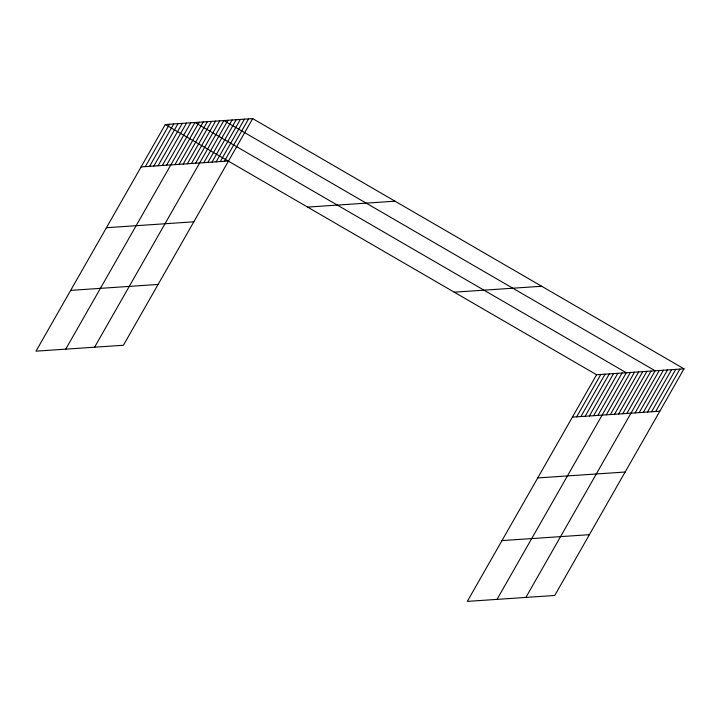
<?xml version="1.0" encoding="UTF-8"?>
<svg xmlns="http://www.w3.org/2000/svg" width="720" height="720" viewBox="0 0 720 720"><rect width="100%" height="100%" fill="white"/><g stroke="black" fill="none" stroke-linecap="round" stroke-linejoin="round"><path stroke-width="1.08" d="M252.693 118.611L165.276 124.524L36 351.171L123.417 345.249L252.693 118.611L684 368.829L554.724 595.476L467.307 601.389L596.583 374.751L684 368.829M145.341 166.626L169.524 124.236M149.589 166.338L173.763 123.948M153.837 166.05L178.011 123.669M158.076 165.762L182.259 123.381M162.324 165.474L186.507 123.093M166.572 165.195L190.746 122.805M65.727 349.155L194.994 122.517L626.301 372.735L497.025 599.382M174.942 164.628L199.116 122.238M179.064 164.349L203.238 121.959M183.186 164.07L207.36 121.68M187.308 163.791L211.482 121.401M191.421 163.512L215.604 121.122M195.543 163.233L219.726 120.843M94.572 347.202L223.848 120.564L655.155 370.782L525.879 597.429M203.787 162.675L227.97 120.285M207.909 162.396L232.083 120.006M212.031 162.117L236.205 119.727M216.153 161.838L240.327 119.448M220.275 161.559L244.449 119.169M224.397 161.28L248.571 118.89M576.648 416.853L600.822 374.463M580.896 416.565L605.07 374.175M585.144 416.277L609.318 373.887M589.383 415.989L613.566 373.599M593.631 415.701L617.814 373.311M597.879 415.413L622.053 373.023M606.249 414.846L630.423 372.456M610.371 414.567L634.545 372.177M614.493 414.288L638.667 371.898M618.606 414.009L642.789 371.619M622.728 413.73L646.911 371.34M626.85 413.451L651.033 371.061M635.094 412.893L659.277 370.503M639.216 412.614L663.39 370.224M643.338 412.335L667.512 369.945M647.46 412.056L671.634 369.666M651.582 411.777L675.756 369.387M655.704 411.498L679.878 369.108M141.093 166.914L228.519 161.001M307.602 207.099L395.028 201.186M106.416 227.718L193.833 221.805M70.686 290.367L158.103 284.445M454.248 292.176L541.665 286.263M572.4 417.132L659.826 411.219M537.723 477.936L625.14 472.023M501.984 540.585L589.41 534.672M165.276 124.524L596.583 374.751"/></g></svg>
